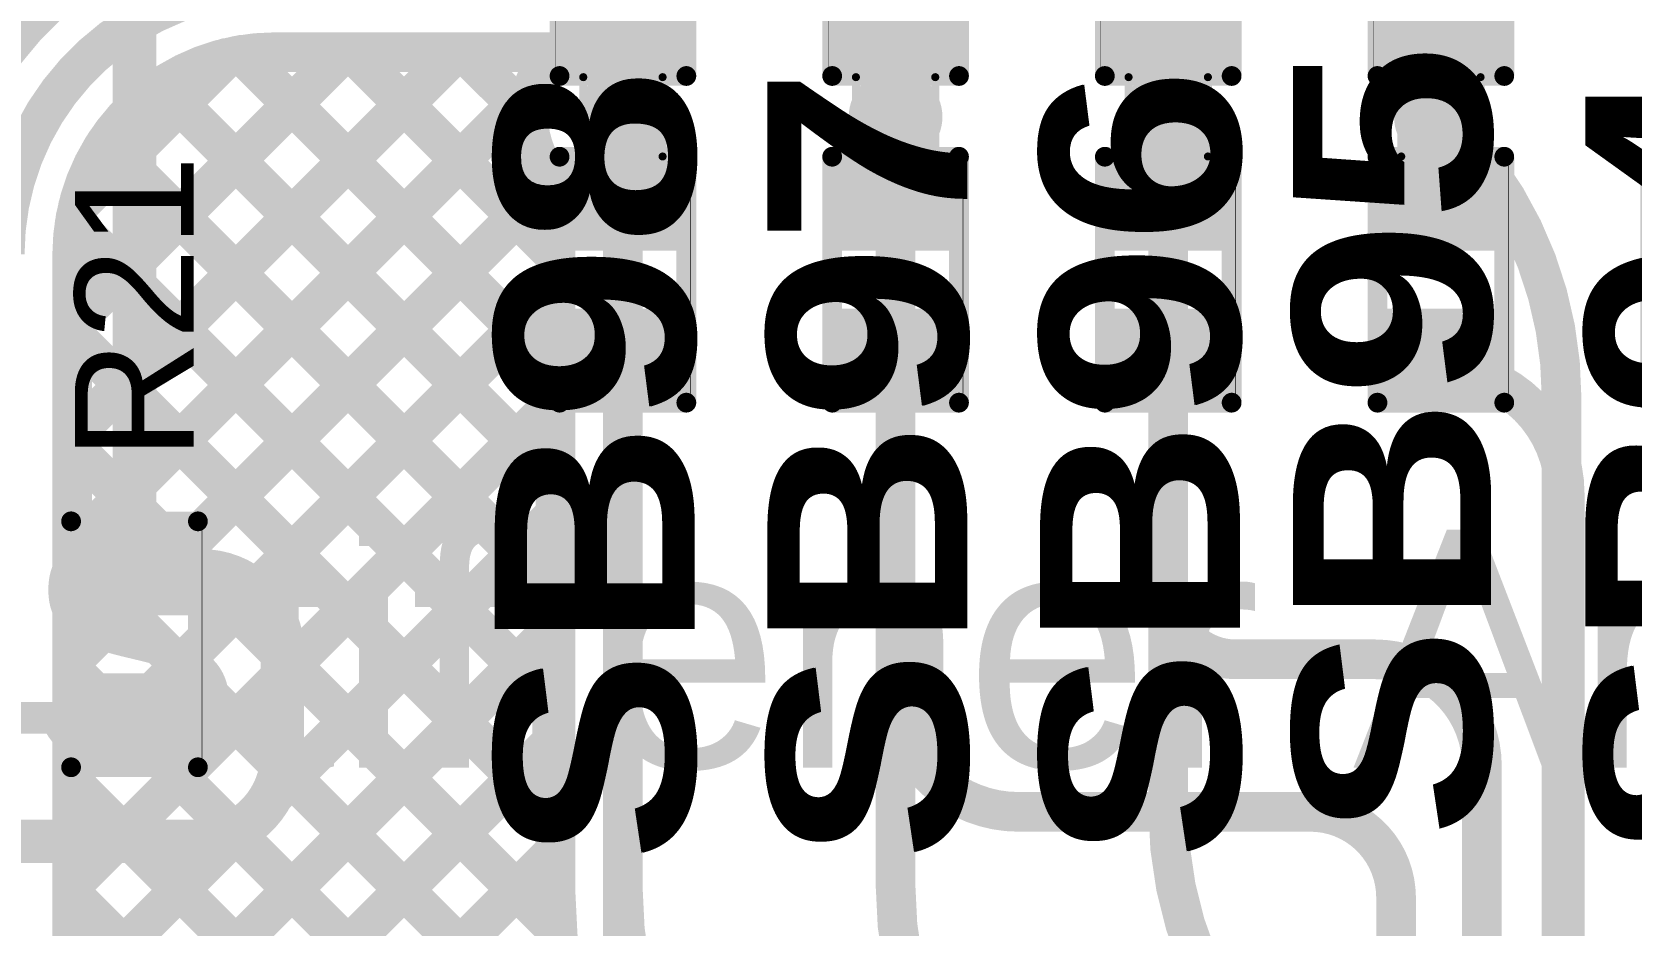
# Model space of a CAD drawing. Header units: inches. Extents: x 3 to 457, y -41 to 239.
# Drawn here: x 104.54 to 114.78, y 149.25 to 154.97 of the extents above; entities that cross this region are included whole.
import ezdxf

# ---------------------------------------------------------------- set-up
doc = ezdxf.new("R2010")
doc.units = ezdxf.units.IN
for name, color, linetype in [('Bottom Layer', 5, 'Continuous'), ('Drill Drawing', 1, 'Continuous'), ('Fabrication', 76, 'Continuous'), ('Top Layer', 1, 'Continuous'), ('Top Overlay', 2, 'Continuous'), ('Top Paste', 8, 'Continuous'), ('Top Solder', 216, 'Continuous'), ('Via Holes', 16, 'Continuous')]:
    doc.layers.add(name, color=color, linetype=linetype)
doc.styles.add('Arial', font='', dxfattribs={"height": 0.2})
doc.styles.add('Arial Black_Bold', font='', dxfattribs={"height": 0.2})
doc.styles.get('Arial').set_extended_font_data('Arial')
doc.styles.get('Arial Black_Bold').set_extended_font_data('Arial Black', bold=True)

# ---------------------------------------------------------------- blocks, each defined once
blk = doc.blocks.new('S______B______0402_143')
at = {"layer": 'Top Layer'}
for points in [[(-0.699, -0.318), (-0.699, 0.318), (-0.241, 0.318), (-0.241, -0.318)], [(0.241, -0.318), (0.241, 0.318), (0.699, 0.318), (0.699, -0.318)]]:
    blk.add_hatch(color=1, dxfattribs=at).paths.add_polyline_path(points)
at = {"layer": 'Top Paste'}
for points in [[(-0.699, -0.318), (-0.699, 0.318), (-0.241, 0.318), (-0.241, -0.318)], [(0.241, -0.318), (0.241, 0.318), (0.699, 0.318), (0.699, -0.318)]]:
    blk.add_hatch(color=8, dxfattribs=at).paths.add_polyline_path(points)
at = {"layer": 'Top Solder'}
for points in [[(-0.754, -0.373), (-0.754, 0.373), (-0.186, 0.373), (-0.186, -0.373)], [(0.186, -0.373), (0.186, 0.373), (0.754, 0.373), (0.754, -0.373)]]:
    blk.add_hatch(color=216, dxfattribs=at).paths.add_polyline_path(points)
at = {"layer": 'Top Overlay'}
for points, const_width in [([(-0.787, 0.406), (-0.787, -0.406)], 0.127), ([(-0.787, 0.406), (0.787, 0.406)], 0.127), ([(0.787, 0.406), (0.787, -0.406)], 0.127), ([(-0.787, -0.406), (0.787, -0.406)], 0.127), ([(-0.813, -0.432), (0.813, -0.432)], 0.00323)]:
    blk.add_lwpolyline(points, dxfattribs=dict(at, const_width=const_width))
for points, const_width in [([(-0.819, 0.406, 1), (-0.756, 0.406, 1)], 0.0635), ([(-0.819, 0.406, 1), (-0.756, 0.406, 1)], 0.0635), ([(0.756, 0.406, 1), (0.819, 0.406, 1)], 0.0635), ([(0.756, 0.406, 1), (0.819, 0.406, 1)], 0.0635), ([(-0.819, -0.406, 1), (-0.756, -0.406, 1)], 0.0635), ([(-0.819, -0.406, 1), (-0.756, -0.406, 1)], 0.0635), ([(0.756, -0.406, 1), (0.819, -0.406, 1)], 0.0635), ([(0.756, -0.406, 1), (0.819, -0.406, 1)], 0.0635), ([(-0.814, -0.432, 1), (-0.812, -0.432, 1)], 0.00161), ([(0.812, -0.432, 1), (0.814, -0.432, 1)], 0.00161)]:
    blk.add_lwpolyline(points, format="xyb", close=True, dxfattribs=dict(at, const_width=const_width))
blk = doc.blocks.new('S______B______0402_144')
at = {"layer": 'Top Layer'}
for points in [[(-0.699, -0.318), (-0.699, 0.318), (-0.241, 0.318), (-0.241, -0.318)], [(0.241, -0.318), (0.241, 0.318), (0.699, 0.318), (0.699, -0.318)]]:
    blk.add_hatch(color=1, dxfattribs=at).paths.add_polyline_path(points)
at = {"layer": 'Top Paste'}
for points in [[(-0.699, -0.318), (-0.699, 0.318), (-0.241, 0.318), (-0.241, -0.318)], [(0.241, -0.318), (0.241, 0.318), (0.699, 0.318), (0.699, -0.318)]]:
    blk.add_hatch(color=8, dxfattribs=at).paths.add_polyline_path(points)
at = {"layer": 'Top Solder'}
for points in [[(-0.754, -0.373), (-0.754, 0.373), (-0.186, 0.373), (-0.186, -0.373)], [(0.186, -0.373), (0.186, 0.373), (0.754, 0.373), (0.754, -0.373)]]:
    blk.add_hatch(color=216, dxfattribs=at).paths.add_polyline_path(points)
at = {"layer": 'Top Overlay'}
for points, const_width in [([(-0.787, 0.406), (-0.787, -0.406)], 0.127), ([(-0.787, 0.406), (0.787, 0.406)], 0.127), ([(0.787, 0.406), (0.787, -0.406)], 0.127), ([(-0.787, -0.406), (0.787, -0.406)], 0.127), ([(-0.813, -0.432), (0.813, -0.432)], 0.00323)]:
    blk.add_lwpolyline(points, dxfattribs=dict(at, const_width=const_width))
for points, const_width in [([(-0.819, 0.406, 1), (-0.756, 0.406, 1)], 0.0635), ([(-0.819, 0.406, 1), (-0.756, 0.406, 1)], 0.0635), ([(0.756, 0.406, 1), (0.819, 0.406, 1)], 0.0635), ([(0.756, 0.406, 1), (0.819, 0.406, 1)], 0.0635), ([(-0.819, -0.406, 1), (-0.756, -0.406, 1)], 0.0635), ([(-0.819, -0.406, 1), (-0.756, -0.406, 1)], 0.0635), ([(0.756, -0.406, 1), (0.819, -0.406, 1)], 0.0635), ([(0.756, -0.406, 1), (0.819, -0.406, 1)], 0.0635), ([(-0.814, -0.432, 1), (-0.812, -0.432, 1)], 0.00161), ([(0.812, -0.432, 1), (0.814, -0.432, 1)], 0.00161)]:
    blk.add_lwpolyline(points, format="xyb", close=True, dxfattribs=dict(at, const_width=const_width))
at = {"layer": 'Top Overlay', "style": 'Arial Black_Bold'}
blk.add_text('SB98', height=1.27, dxfattribs=at).set_placement((-3.728, -0.449))
blk = doc.blocks.new('S______B______0402_145')
at = {"layer": 'Top Layer'}
for points in [[(-0.699, -0.318), (-0.699, 0.318), (-0.241, 0.318), (-0.241, -0.318)], [(0.241, -0.318), (0.241, 0.318), (0.699, 0.318), (0.699, -0.318)]]:
    blk.add_hatch(color=1, dxfattribs=at).paths.add_polyline_path(points)
at = {"layer": 'Top Paste'}
for points in [[(-0.699, -0.318), (-0.699, 0.318), (-0.241, 0.318), (-0.241, -0.318)], [(0.241, -0.318), (0.241, 0.318), (0.699, 0.318), (0.699, -0.318)]]:
    blk.add_hatch(color=8, dxfattribs=at).paths.add_polyline_path(points)
at = {"layer": 'Top Solder'}
for points in [[(-0.754, -0.373), (-0.754, 0.373), (-0.186, 0.373), (-0.186, -0.373)], [(0.186, -0.373), (0.186, 0.373), (0.754, 0.373), (0.754, -0.373)]]:
    blk.add_hatch(color=216, dxfattribs=at).paths.add_polyline_path(points)
at = {"layer": 'Top Overlay'}
for points, const_width in [([(-0.787, 0.406), (-0.787, -0.406)], 0.127), ([(-0.787, 0.406), (0.787, 0.406)], 0.127), ([(0.787, 0.406), (0.787, -0.406)], 0.127), ([(-0.787, -0.406), (0.787, -0.406)], 0.127), ([(-0.813, -0.432), (0.813, -0.432)], 0.00323)]:
    blk.add_lwpolyline(points, dxfattribs=dict(at, const_width=const_width))
for points, const_width in [([(-0.819, 0.406, 1), (-0.756, 0.406, 1)], 0.0635), ([(-0.819, 0.406, 1), (-0.756, 0.406, 1)], 0.0635), ([(0.756, 0.406, 1), (0.819, 0.406, 1)], 0.0635), ([(0.756, 0.406, 1), (0.819, 0.406, 1)], 0.0635), ([(-0.819, -0.406, 1), (-0.756, -0.406, 1)], 0.0635), ([(-0.819, -0.406, 1), (-0.756, -0.406, 1)], 0.0635), ([(0.756, -0.406, 1), (0.819, -0.406, 1)], 0.0635), ([(0.756, -0.406, 1), (0.819, -0.406, 1)], 0.0635), ([(-0.814, -0.432, 1), (-0.812, -0.432, 1)], 0.00161), ([(0.812, -0.432, 1), (0.814, -0.432, 1)], 0.00161)]:
    blk.add_lwpolyline(points, format="xyb", close=True, dxfattribs=dict(at, const_width=const_width))
at = {"layer": 'Top Overlay', "style": 'Arial Black_Bold'}
blk.add_text('SB97', height=1.27, dxfattribs=at).set_placement((-3.723, -0.449))
blk = doc.blocks.new('S______B______0402_146')
at = {"layer": 'Top Layer'}
for points in [[(-0.699, -0.318), (-0.699, 0.318), (-0.241, 0.318), (-0.241, -0.318)], [(0.241, -0.318), (0.241, 0.318), (0.699, 0.318), (0.699, -0.318)]]:
    blk.add_hatch(color=1, dxfattribs=at).paths.add_polyline_path(points)
at = {"layer": 'Top Paste'}
for points in [[(-0.699, -0.318), (-0.699, 0.318), (-0.241, 0.318), (-0.241, -0.318)], [(0.241, -0.318), (0.241, 0.318), (0.699, 0.318), (0.699, -0.318)]]:
    blk.add_hatch(color=8, dxfattribs=at).paths.add_polyline_path(points)
at = {"layer": 'Top Solder'}
for points in [[(-0.754, -0.373), (-0.754, 0.373), (-0.186, 0.373), (-0.186, -0.373)], [(0.186, -0.373), (0.186, 0.373), (0.754, 0.373), (0.754, -0.373)]]:
    blk.add_hatch(color=216, dxfattribs=at).paths.add_polyline_path(points)
at = {"layer": 'Top Overlay'}
for points, const_width in [([(-0.787, 0.406), (-0.787, -0.406)], 0.127), ([(-0.787, 0.406), (0.787, 0.406)], 0.127), ([(0.787, 0.406), (0.787, -0.406)], 0.127), ([(-0.787, -0.406), (0.787, -0.406)], 0.127), ([(-0.813, -0.432), (0.813, -0.432)], 0.00323)]:
    blk.add_lwpolyline(points, dxfattribs=dict(at, const_width=const_width))
for points, const_width in [([(-0.819, 0.406, 1), (-0.756, 0.406, 1)], 0.0635), ([(-0.819, 0.406, 1), (-0.756, 0.406, 1)], 0.0635), ([(0.756, 0.406, 1), (0.819, 0.406, 1)], 0.0635), ([(0.756, 0.406, 1), (0.819, 0.406, 1)], 0.0635), ([(-0.819, -0.406, 1), (-0.756, -0.406, 1)], 0.0635), ([(-0.819, -0.406, 1), (-0.756, -0.406, 1)], 0.0635), ([(0.756, -0.406, 1), (0.819, -0.406, 1)], 0.0635), ([(0.756, -0.406, 1), (0.819, -0.406, 1)], 0.0635), ([(-0.814, -0.432, 1), (-0.812, -0.432, 1)], 0.00161), ([(0.812, -0.432, 1), (0.814, -0.432, 1)], 0.00161)]:
    blk.add_lwpolyline(points, format="xyb", close=True, dxfattribs=dict(at, const_width=const_width))
at = {"layer": 'Top Overlay', "style": 'Arial Black_Bold'}
blk.add_text('SB96', height=1.27, dxfattribs=at).set_placement((-3.719, -0.449))
blk = doc.blocks.new('S______B______0402_154')
at = {"layer": 'Top Layer'}
for points in [[(-0.699, -0.318), (-0.699, 0.318), (-0.241, 0.318), (-0.241, -0.318)], [(0.241, -0.318), (0.241, 0.318), (0.699, 0.318), (0.699, -0.318)]]:
    blk.add_hatch(color=1, dxfattribs=at).paths.add_polyline_path(points)
at = {"layer": 'Top Paste'}
for points in [[(-0.699, -0.318), (-0.699, 0.318), (-0.241, 0.318), (-0.241, -0.318)], [(0.241, -0.318), (0.241, 0.318), (0.699, 0.318), (0.699, -0.318)]]:
    blk.add_hatch(color=8, dxfattribs=at).paths.add_polyline_path(points)
at = {"layer": 'Top Solder'}
for points in [[(-0.754, -0.373), (-0.754, 0.373), (-0.186, 0.373), (-0.186, -0.373)], [(0.186, -0.373), (0.186, 0.373), (0.754, 0.373), (0.754, -0.373)]]:
    blk.add_hatch(color=216, dxfattribs=at).paths.add_polyline_path(points)
at = {"layer": 'Top Overlay'}
for points, const_width in [([(-0.787, 0.406), (-0.787, -0.406)], 0.127), ([(-0.787, 0.406), (0.787, 0.406)], 0.127), ([(0.787, 0.406), (0.787, -0.406)], 0.127), ([(-0.787, -0.406), (0.787, -0.406)], 0.127), ([(-0.813, -0.432), (0.813, -0.432)], 0.00323)]:
    blk.add_lwpolyline(points, dxfattribs=dict(at, const_width=const_width))
for points, const_width in [([(-0.819, 0.406, 1), (-0.756, 0.406, 1)], 0.0635), ([(-0.819, 0.406, 1), (-0.756, 0.406, 1)], 0.0635), ([(0.756, 0.406, 1), (0.819, 0.406, 1)], 0.0635), ([(0.756, 0.406, 1), (0.819, 0.406, 1)], 0.0635), ([(-0.819, -0.406, 1), (-0.756, -0.406, 1)], 0.0635), ([(-0.819, -0.406, 1), (-0.756, -0.406, 1)], 0.0635), ([(0.756, -0.406, 1), (0.819, -0.406, 1)], 0.0635), ([(0.756, -0.406, 1), (0.819, -0.406, 1)], 0.0635), ([(-0.814, -0.432, 1), (-0.812, -0.432, 1)], 0.00161), ([(0.812, -0.432, 1), (0.814, -0.432, 1)], 0.00161)]:
    blk.add_lwpolyline(points, format="xyb", close=True, dxfattribs=dict(at, const_width=const_width))
at = {"layer": 'Top Overlay', "style": 'Arial Black_Bold'}
blk.add_text('SB94', height=1.27, dxfattribs=at).set_placement((-3.71, -0.449))
blk = doc.blocks.new('R___0402_215')
at = {"layer": 'Top Layer'}
for points in [[(-0.699, -0.318), (-0.699, 0.318), (-0.241, 0.318), (-0.241, -0.318)], [(0.241, -0.318), (0.241, 0.318), (0.699, 0.318), (0.699, -0.318)]]:
    blk.add_hatch(color=1, dxfattribs=at).paths.add_polyline_path(points)
at = {"layer": 'Top Paste'}
for points in [[(-0.699, -0.318), (-0.699, 0.318), (-0.241, 0.318), (-0.241, -0.318)], [(0.241, -0.318), (0.241, 0.318), (0.699, 0.318), (0.699, -0.318)]]:
    blk.add_hatch(color=8, dxfattribs=at).paths.add_polyline_path(points)
at = {"layer": 'Top Solder'}
for points in [[(-0.754, -0.373), (-0.754, 0.373), (-0.186, 0.373), (-0.186, -0.373)], [(0.186, -0.373), (0.186, 0.373), (0.754, 0.373), (0.754, -0.373)]]:
    blk.add_hatch(color=216, dxfattribs=at).paths.add_polyline_path(points)
at = {"layer": 'Top Overlay'}
for points, const_width in [([(-0.787, 0.406), (-0.787, -0.406)], 0.127), ([(-0.787, 0.406), (0.787, 0.406)], 0.127), ([(0.787, 0.406), (0.787, -0.406)], 0.127), ([(-0.787, -0.406), (0.787, -0.406)], 0.127), ([(-0.813, -0.432), (0.813, -0.432)], 0.00323)]:
    blk.add_lwpolyline(points, dxfattribs=dict(at, const_width=const_width))
for points, const_width in [([(-0.819, 0.406, 1), (-0.756, 0.406, 1)], 0.0635), ([(-0.819, 0.406, 1), (-0.756, 0.406, 1)], 0.0635), ([(0.756, 0.406, 1), (0.819, 0.406, 1)], 0.0635), ([(0.756, 0.406, 1), (0.819, 0.406, 1)], 0.0635), ([(-0.819, -0.406, 1), (-0.756, -0.406, 1)], 0.0635), ([(-0.819, -0.406, 1), (-0.756, -0.406, 1)], 0.0635), ([(0.756, -0.406, 1), (0.819, -0.406, 1)], 0.0635), ([(0.756, -0.406, 1), (0.819, -0.406, 1)], 0.0635), ([(-0.814, -0.432, 1), (-0.812, -0.432, 1)], 0.00161), ([(0.812, -0.432, 1), (0.814, -0.432, 1)], 0.00161)]:
    blk.add_lwpolyline(points, format="xyb", close=True, dxfattribs=dict(at, const_width=const_width))
blk = doc.blocks.new('R___0402_218')
at = {"layer": 'Top Layer'}
for points in [[(-0.699, -0.318), (-0.699, 0.317), (-0.241, 0.317), (-0.241, -0.318)], [(0.241, -0.318), (0.241, 0.317), (0.699, 0.317), (0.699, -0.318)]]:
    blk.add_hatch(color=1, dxfattribs=at).paths.add_polyline_path(points)
at = {"layer": 'Top Paste'}
for points in [[(-0.699, -0.318), (-0.699, 0.317), (-0.241, 0.317), (-0.241, -0.318)], [(0.241, -0.318), (0.241, 0.317), (0.699, 0.317), (0.699, -0.318)]]:
    blk.add_hatch(color=8, dxfattribs=at).paths.add_polyline_path(points)
at = {"layer": 'Top Solder'}
for points in [[(-0.754, -0.373), (-0.754, 0.373), (-0.186, 0.373), (-0.186, -0.373)], [(0.186, -0.373), (0.186, 0.373), (0.754, 0.373), (0.754, -0.373)]]:
    blk.add_hatch(color=216, dxfattribs=at).paths.add_polyline_path(points)
at = {"layer": 'Top Overlay'}
for points, const_width in [([(0.787, 0.406), (-0.787, 0.406)], 0.127), ([(-0.787, -0.406), (-0.787, 0.406)], 0.127), ([(0.787, -0.406), (0.787, 0.406)], 0.127), ([(0.787, -0.406), (-0.787, -0.406)], 0.127), ([(0.813, -0.432), (-0.813, -0.432)], 0.00323)]:
    blk.add_lwpolyline(points, dxfattribs=dict(at, const_width=const_width))
for points, const_width in [([(-0.819, 0.406, 1), (-0.756, 0.406, 1)], 0.0635), ([(-0.819, 0.406, 1), (-0.756, 0.406, 1)], 0.0635), ([(0.756, 0.406, 1), (0.819, 0.406, 1)], 0.0635), ([(0.756, 0.406, 1), (0.819, 0.406, 1)], 0.0635), ([(-0.819, -0.406, 1), (-0.756, -0.406, 1)], 0.0635), ([(-0.819, -0.406, 1), (-0.756, -0.406, 1)], 0.0635), ([(0.756, -0.406, 1), (0.819, -0.406, 1)], 0.0635), ([(0.756, -0.406, 1), (0.819, -0.406, 1)], 0.0635), ([(-0.814, -0.432, 1), (-0.812, -0.432, 1)], 0.00161), ([(0.812, -0.432, 1), (0.814, -0.432, 1)], 0.00161)]:
    blk.add_lwpolyline(points, format="xyb", close=True, dxfattribs=dict(at, const_width=const_width))
blk = doc.blocks.new('R___0402_220')
at = {"layer": 'Top Layer'}
for points in [[(-0.699, -0.318), (-0.699, 0.317), (-0.241, 0.317), (-0.241, -0.318)], [(0.241, -0.318), (0.241, 0.317), (0.699, 0.317), (0.699, -0.318)]]:
    blk.add_hatch(color=1, dxfattribs=at).paths.add_polyline_path(points)
at = {"layer": 'Top Paste'}
for points in [[(-0.699, -0.318), (-0.699, 0.317), (-0.241, 0.317), (-0.241, -0.318)], [(0.241, -0.318), (0.241, 0.317), (0.699, 0.317), (0.699, -0.318)]]:
    blk.add_hatch(color=8, dxfattribs=at).paths.add_polyline_path(points)
at = {"layer": 'Top Solder'}
for points in [[(-0.754, -0.373), (-0.754, 0.373), (-0.186, 0.373), (-0.186, -0.373)], [(0.186, -0.373), (0.186, 0.373), (0.754, 0.373), (0.754, -0.373)]]:
    blk.add_hatch(color=216, dxfattribs=at).paths.add_polyline_path(points)
at = {"layer": 'Top Overlay'}
for points, const_width in [([(0.787, 0.406), (-0.787, 0.406)], 0.127), ([(-0.787, -0.406), (-0.787, 0.406)], 0.127), ([(0.787, -0.406), (0.787, 0.406)], 0.127), ([(0.787, -0.406), (-0.787, -0.406)], 0.127), ([(0.813, -0.432), (-0.813, -0.432)], 0.00323)]:
    blk.add_lwpolyline(points, dxfattribs=dict(at, const_width=const_width))
for points, const_width in [([(-0.819, 0.406, 1), (-0.756, 0.406, 1)], 0.0635), ([(-0.819, 0.406, 1), (-0.756, 0.406, 1)], 0.0635), ([(0.756, 0.406, 1), (0.819, 0.406, 1)], 0.0635), ([(0.756, 0.406, 1), (0.819, 0.406, 1)], 0.0635), ([(-0.819, -0.406, 1), (-0.756, -0.406, 1)], 0.0635), ([(-0.819, -0.406, 1), (-0.756, -0.406, 1)], 0.0635), ([(0.756, -0.406, 1), (0.819, -0.406, 1)], 0.0635), ([(0.756, -0.406, 1), (0.819, -0.406, 1)], 0.0635), ([(-0.814, -0.432, 1), (-0.812, -0.432, 1)], 0.00161), ([(0.812, -0.432, 1), (0.814, -0.432, 1)], 0.00161)]:
    blk.add_lwpolyline(points, format="xyb", close=True, dxfattribs=dict(at, const_width=const_width))
blk = doc.blocks.new('R___0402_221')
at = {"layer": 'Top Layer'}
for points in [[(-0.699, -0.318), (-0.699, 0.317), (-0.241, 0.317), (-0.241, -0.318)], [(0.241, -0.318), (0.241, 0.317), (0.699, 0.317), (0.699, -0.318)]]:
    blk.add_hatch(color=1, dxfattribs=at).paths.add_polyline_path(points)
at = {"layer": 'Top Paste'}
for points in [[(-0.699, -0.318), (-0.699, 0.317), (-0.241, 0.317), (-0.241, -0.318)], [(0.241, -0.318), (0.241, 0.317), (0.699, 0.317), (0.699, -0.318)]]:
    blk.add_hatch(color=8, dxfattribs=at).paths.add_polyline_path(points)
at = {"layer": 'Top Solder'}
for points in [[(-0.754, -0.373), (-0.754, 0.373), (-0.186, 0.373), (-0.186, -0.373)], [(0.186, -0.373), (0.186, 0.373), (0.754, 0.373), (0.754, -0.373)]]:
    blk.add_hatch(color=216, dxfattribs=at).paths.add_polyline_path(points)
at = {"layer": 'Top Overlay'}
for points, const_width in [([(0.787, 0.406), (-0.787, 0.406)], 0.127), ([(-0.787, -0.406), (-0.787, 0.406)], 0.127), ([(0.787, -0.406), (0.787, 0.406)], 0.127), ([(0.787, -0.406), (-0.787, -0.406)], 0.127), ([(0.813, -0.432), (-0.813, -0.432)], 0.00323)]:
    blk.add_lwpolyline(points, dxfattribs=dict(at, const_width=const_width))
for points, const_width in [([(-0.819, 0.406, 1), (-0.756, 0.406, 1)], 0.0635), ([(-0.819, 0.406, 1), (-0.756, 0.406, 1)], 0.0635), ([(0.756, 0.406, 1), (0.819, 0.406, 1)], 0.0635), ([(0.756, 0.406, 1), (0.819, 0.406, 1)], 0.0635), ([(-0.819, -0.406, 1), (-0.756, -0.406, 1)], 0.0635), ([(-0.819, -0.406, 1), (-0.756, -0.406, 1)], 0.0635), ([(0.756, -0.406, 1), (0.819, -0.406, 1)], 0.0635), ([(0.756, -0.406, 1), (0.819, -0.406, 1)], 0.0635), ([(-0.814, -0.432, 1), (-0.812, -0.432, 1)], 0.00161), ([(0.812, -0.432, 1), (0.814, -0.432, 1)], 0.00161)]:
    blk.add_lwpolyline(points, format="xyb", close=True, dxfattribs=dict(at, const_width=const_width))
blk = doc.blocks.new('R___0402_222')
at = {"layer": 'Top Layer'}
for points in [[(-0.699, -0.318), (-0.699, 0.317), (-0.241, 0.317), (-0.241, -0.318)], [(0.241, -0.318), (0.241, 0.317), (0.699, 0.317), (0.699, -0.318)]]:
    blk.add_hatch(color=1, dxfattribs=at).paths.add_polyline_path(points)
at = {"layer": 'Top Paste'}
for points in [[(-0.699, -0.318), (-0.699, 0.317), (-0.241, 0.317), (-0.241, -0.318)], [(0.241, -0.318), (0.241, 0.317), (0.699, 0.317), (0.699, -0.318)]]:
    blk.add_hatch(color=8, dxfattribs=at).paths.add_polyline_path(points)
at = {"layer": 'Top Solder'}
for points in [[(-0.754, -0.373), (-0.754, 0.373), (-0.186, 0.373), (-0.186, -0.373)], [(0.186, -0.373), (0.186, 0.373), (0.754, 0.373), (0.754, -0.373)]]:
    blk.add_hatch(color=216, dxfattribs=at).paths.add_polyline_path(points)
at = {"layer": 'Top Overlay'}
for points, const_width in [([(0.787, 0.406), (-0.787, 0.406)], 0.127), ([(-0.787, -0.406), (-0.787, 0.406)], 0.127), ([(0.787, -0.406), (0.787, 0.406)], 0.127), ([(0.787, -0.406), (-0.787, -0.406)], 0.127), ([(0.813, -0.432), (-0.813, -0.432)], 0.00323)]:
    blk.add_lwpolyline(points, dxfattribs=dict(at, const_width=const_width))
for points, const_width in [([(-0.819, 0.406, 1), (-0.756, 0.406, 1)], 0.0635), ([(-0.819, 0.406, 1), (-0.756, 0.406, 1)], 0.0635), ([(0.756, 0.406, 1), (0.819, 0.406, 1)], 0.0635), ([(0.756, 0.406, 1), (0.819, 0.406, 1)], 0.0635), ([(-0.819, -0.406, 1), (-0.756, -0.406, 1)], 0.0635), ([(-0.819, -0.406, 1), (-0.756, -0.406, 1)], 0.0635), ([(0.756, -0.406, 1), (0.819, -0.406, 1)], 0.0635), ([(0.756, -0.406, 1), (0.819, -0.406, 1)], 0.0635), ([(-0.814, -0.432, 1), (-0.812, -0.432, 1)], 0.00161), ([(0.812, -0.432, 1), (0.814, -0.432, 1)], 0.00161)]:
    blk.add_lwpolyline(points, format="xyb", close=True, dxfattribs=dict(at, const_width=const_width))

msp = doc.modelspace()

# ---------------------------------------------------------------- hatches: boundary and pattern name
at = {"layer": 'Bottom Layer'}
h = msp.add_hatch(color=5, dxfattribs=at)
edge = h.paths.add_edge_path()
edge.add_arc((108.327, 154.424), 0.3, 0, 360)
h = msp.add_hatch(color=5, dxfattribs=at)
edge = h.paths.add_edge_path()
edge.add_arc((110.073, 154.424), 0.3, 0, 360)
h = msp.add_hatch(color=5, dxfattribs=at)
edge = h.paths.add_edge_path()
edge.add_arc((111.819, 154.424), 0.3, 0, 360)
h = msp.add_hatch(color=5, dxfattribs=at)
edge = h.paths.add_edge_path()
edge.add_arc((113.565, 154.424), 0.3, 0, 360)
at = {"layer": 'Top Layer'}
h = msp.add_hatch(color=1, dxfattribs=at)
edge = h.paths.add_edge_path()
edge.add_arc((108.327, 154.424), 0.3, 0, 360)
h = msp.add_hatch(color=1, dxfattribs=at)
edge = h.paths.add_edge_path()
edge.add_arc((110.073, 154.424), 0.3, 0, 360)
h = msp.add_hatch(color=1, dxfattribs=at)
edge = h.paths.add_edge_path()
edge.add_arc((111.819, 154.424), 0.3, 0, 360)
h = msp.add_hatch(color=1, dxfattribs=at)
edge = h.paths.add_edge_path()
edge.add_arc((113.565, 154.424), 0.3, 0, 360)
at = {"layer": 'Via Holes'}
h = msp.add_hatch(color=7, dxfattribs=at)
edge = h.paths.add_edge_path()
edge.add_arc((108.327, 154.424), 0.15, 0, 360)
h = msp.add_hatch(color=7, dxfattribs=at)
edge = h.paths.add_edge_path()
edge.add_arc((110.073, 154.424), 0.15, 0, 360)
h = msp.add_hatch(color=7, dxfattribs=at)
edge = h.paths.add_edge_path()
edge.add_arc((111.819, 154.424), 0.15, 0, 360)
h = msp.add_hatch(color=7, dxfattribs=at)
edge = h.paths.add_edge_path()
edge.add_arc((113.565, 154.424), 0.15, 0, 360)

# ---------------------------------------------------------------- linework, layer by layer
at = {"layer": 'Bottom Layer', "const_width": 0.254}
for points in [[(103.936, 153.543, -0.414214), (106.096, 155.702)], [(104.368, 153.543, -0.414214), (106.096, 155.27)], [(104.8, 153.543, -0.414214), (106.096, 154.838)], [(107.895, 154, -0.402781), (107.887, 154.838)], [(113.564, 154.423, -0.206001), (114.338, 152.625)], [(112.563, 148.193, -0.198912), (111.819, 149.99)], [(110.817, 147.7, -0.198912), (110.073, 149.496)], [(108.766, 147.367, -0.198912), (107.895, 149.468)], [(109.071, 147.672, -0.198912), (108.327, 149.468)]]:
    msp.add_lwpolyline(points, format="xyb", dxfattribs=at)
for points in [[(104.8, 152.377), (107.261, 154.838)], [(104.8, 153.096), (106.543, 154.838)], [(105.888, 154.822), (107.895, 152.815)], [(106.096, 154.838), (107.887, 154.838)], [(106.59, 154.838), (107.895, 153.533)], [(107.308, 154.838), (107.722, 154.425)], [(104.837, 153.851), (105.787, 154.801)], [(104.8, 151.659), (107.752, 154.611)], [(105.373, 154.618), (107.895, 152.096)], [(108.327, 149.468), (108.327, 154.424)], [(110.073, 149.496), (110.073, 154.424)], [(111.819, 149.99), (111.819, 154.424)], [(105.015, 154.258), (107.895, 151.378)], [(104.8, 150.94), (107.878, 154.018)], [(107.895, 149.468), (107.895, 154)], [(104.815, 153.74), (107.895, 150.659)], [(104.8, 144.67), (104.8, 153.543)], [(104.8, 150.222), (107.895, 153.317)], [(104.8, 153.036), (107.895, 149.941)], [(104.8, 149.504), (107.895, 152.599)], [(114.338, 135.989), (114.338, 152.625)], [(104.8, 152.318), (107.906, 149.212)], [(104.8, 148.785), (107.895, 151.88)], [(104.8, 151.599), (108.162, 148.237)], [(104.8, 148.067), (107.895, 151.162)], [(104.8, 150.881), (110.199, 145.482)], [(104.8, 147.348), (107.895, 150.443)], [(104.8, 150.163), (109.725, 145.238)], [(104.8, 146.63), (107.895, 149.725)], [(104.8, 146.63), (107.895, 149.725)], [(104.8, 149.444), (109.715, 144.529)]]:
    msp.add_lwpolyline(points, dxfattribs=at)
at = {"layer": 'Bottom Layer', "const_width": 0.127}
for points in [[(105.825, 154.822, 1), (105.952, 154.822, 1)], [(106.032, 154.838, 1), (106.159, 154.838, 1)], [(106.032, 154.838, 1), (106.159, 154.838, 1)], [(106.479, 154.838, 1), (106.606, 154.838, 1)], [(106.526, 154.838, 1), (106.653, 154.838, 1)], [(107.198, 154.838, 1), (107.325, 154.838, 1)], [(107.245, 154.838, 1), (107.372, 154.838, 1)], [(107.823, 154.838, 1), (107.95, 154.838, 1)], [(107.823, 154.838, 1), (107.95, 154.838, 1)], [(105.723, 154.801, 1), (105.85, 154.801, 1)], [(105.31, 154.618, 1), (105.437, 154.618, 1)], [(107.688, 154.611, 1), (107.815, 154.611, 1)], [(107.659, 154.425, 1), (107.786, 154.425, 1)], [(108.263, 154.424, 1), (108.39, 154.424, 1)], [(110.009, 154.424, 1), (110.136, 154.424, 1)], [(111.755, 154.424, 1), (111.882, 154.424, 1)], [(113.501, 154.423, 1), (113.628, 154.423, 1)], [(104.952, 154.258, 1), (105.079, 154.258, 1)], [(107.814, 154.018, 1), (107.941, 154.018, 1)], [(107.832, 154, 1), (107.959, 154, 1)], [(107.832, 154, 1), (107.959, 154, 1)], [(104.774, 153.851, 1), (104.901, 153.851, 1)], [(104.752, 153.74, 1), (104.879, 153.74, 1)], [(104.736, 153.543, 1), (104.863, 153.543, 1)], [(104.736, 153.543, 1), (104.863, 153.543, 1)], [(107.832, 153.533, 1), (107.959, 153.533, 1)], [(107.832, 153.317, 1), (107.959, 153.317, 1)], [(104.736, 153.096, 1), (104.863, 153.096, 1)], [(104.736, 153.036, 1), (104.863, 153.036, 1)], [(107.832, 152.815, 1), (107.959, 152.815, 1)], [(107.832, 152.599, 1), (107.959, 152.599, 1)], [(114.274, 152.625, 1), (114.401, 152.625, 1)], [(114.274, 152.625, 1), (114.401, 152.625, 1)], [(104.736, 152.377, 1), (104.863, 152.377, 1)], [(104.736, 152.318, 1), (104.863, 152.318, 1)], [(107.832, 152.096, 1), (107.959, 152.096, 1)], [(107.832, 151.88, 1), (107.959, 151.88, 1)], [(104.736, 151.659, 1), (104.863, 151.659, 1)], [(104.736, 151.599, 1), (104.863, 151.599, 1)], [(107.832, 151.378, 1), (107.959, 151.378, 1)], [(107.832, 151.162, 1), (107.959, 151.162, 1)], [(104.736, 150.94, 1), (104.863, 150.94, 1)], [(104.736, 150.881, 1), (104.863, 150.881, 1)], [(107.832, 150.659, 1), (107.959, 150.659, 1)], [(107.832, 150.443, 1), (107.959, 150.443, 1)], [(104.736, 150.222, 1), (104.863, 150.222, 1)], [(104.736, 150.163, 1), (104.863, 150.163, 1)], [(107.832, 149.941, 1), (107.959, 149.941, 1)], [(111.755, 149.99, 1), (111.882, 149.99, 1)], [(111.755, 149.99, 1), (111.882, 149.99, 1)], [(107.832, 149.725, 1), (107.959, 149.725, 1)], [(107.832, 149.725, 1), (107.959, 149.725, 1)], [(104.736, 149.504, 1), (104.863, 149.504, 1)], [(110.009, 149.496, 1), (110.136, 149.496, 1)], [(110.009, 149.496, 1), (110.136, 149.496, 1)], [(104.736, 149.444, 1), (104.863, 149.444, 1)], [(107.832, 149.468, 1), (107.959, 149.468, 1)], [(107.832, 149.468, 1), (107.959, 149.468, 1)], [(108.263, 149.468, 1), (108.39, 149.468, 1)], [(108.263, 149.468, 1), (108.39, 149.468, 1)], [(107.843, 149.212, 1), (107.97, 149.212, 1)]]:
    msp.add_lwpolyline(points, format="xyb", close=True, dxfattribs=at)
at = {"layer": 'Drill Drawing', "const_width": 0.0508}
for points in [[(108.073, 154.678), (108.581, 154.678)], [(108.073, 154.17), (108.073, 154.678)], [(108.581, 154.17), (108.581, 154.678)], [(109.819, 154.678), (110.327, 154.678)], [(109.819, 154.17), (109.819, 154.678)], [(110.327, 154.17), (110.327, 154.678)], [(111.565, 154.678), (112.073, 154.678)], [(111.565, 154.17), (111.565, 154.678)], [(112.073, 154.17), (112.073, 154.678)], [(113.311, 154.678), (113.819, 154.678)], [(113.311, 154.17), (113.311, 154.678)], [(113.819, 154.17), (113.819, 154.678)], [(108.073, 154.17), (108.581, 154.17)], [(109.819, 154.17), (110.327, 154.17)], [(111.565, 154.17), (112.073, 154.17)], [(113.311, 154.17), (113.819, 154.17)]]:
    msp.add_lwpolyline(points, dxfattribs=at)
at = {"layer": 'Drill Drawing', "const_width": 0.0254}
for points in [[(108.06, 154.678, 1), (108.086, 154.678, 1)], [(108.06, 154.678, 1), (108.086, 154.678, 1)], [(108.568, 154.678, 1), (108.594, 154.678, 1)], [(108.568, 154.678, 1), (108.594, 154.678, 1)], [(109.806, 154.678, 1), (109.832, 154.678, 1)], [(109.806, 154.678, 1), (109.832, 154.678, 1)], [(110.314, 154.678, 1), (110.34, 154.678, 1)], [(110.314, 154.678, 1), (110.34, 154.678, 1)], [(111.552, 154.678, 1), (111.578, 154.678, 1)], [(111.552, 154.678, 1), (111.578, 154.678, 1)], [(112.06, 154.678, 1), (112.086, 154.678, 1)], [(112.06, 154.678, 1), (112.086, 154.678, 1)], [(113.298, 154.678, 1), (113.324, 154.678, 1)], [(113.298, 154.678, 1), (113.324, 154.678, 1)], [(113.806, 154.678, 1), (113.832, 154.678, 1)], [(113.806, 154.678, 1), (113.832, 154.678, 1)], [(108.06, 154.17, 1), (108.086, 154.17, 1)], [(108.06, 154.17, 1), (108.086, 154.17, 1)], [(108.568, 154.17, 1), (108.594, 154.17, 1)], [(108.568, 154.17, 1), (108.594, 154.17, 1)], [(109.806, 154.17, 1), (109.832, 154.17, 1)], [(109.806, 154.17, 1), (109.832, 154.17, 1)], [(110.314, 154.17, 1), (110.34, 154.17, 1)], [(110.314, 154.17, 1), (110.34, 154.17, 1)], [(111.552, 154.17, 1), (111.578, 154.17, 1)], [(111.552, 154.17, 1), (111.578, 154.17, 1)], [(112.06, 154.17, 1), (112.086, 154.17, 1)], [(112.06, 154.17, 1), (112.086, 154.17, 1)], [(113.298, 154.17, 1), (113.324, 154.17, 1)], [(113.298, 154.17, 1), (113.324, 154.17, 1)], [(113.806, 154.17, 1), (113.832, 154.17, 1)], [(113.806, 154.17, 1), (113.832, 154.17, 1)]]:
    msp.add_lwpolyline(points, format="xyb", close=True, dxfattribs=at)
at = {"layer": 'Top Layer'}
for points, const_width in [([(105.199, 151.516), (105.199, 158.374)], 0.279), ([(108.327, 154.424), (108.327, 155.004)], 0.254), ([(110.073, 154.424), (110.073, 155.004)], 0.254), ([(111.819, 154.424), (111.819, 155.004)], 0.254), ([(113.565, 154.424), (113.565, 155.004)], 0.254), ([(108.327, 153.851), (108.327, 154.424)], 0.254), ([(110.073, 153.851), (110.073, 154.424)], 0.254), ([(111.819, 153.851), (111.819, 154.424)], 0.254), ([(113.565, 153.851), (113.565, 154.424)], 0.254), ([(108.327, 153.844), (108.327, 153.851)], 0.254), ([(110.073, 153.844), (110.073, 153.851)], 0.254), ([(111.819, 153.844), (111.819, 153.851)], 0.254), ([(113.565, 153.844), (113.565, 153.851)], 0.254), ([(108.327, 147.859), (108.327, 152.911)], 0.254), ([(110.073, 150.76), (110.073, 152.911)], 0.254), ([(111.819, 151.38), (111.819, 152.911)], 0.254), ([(113.565, 152.911), (113.755, 152.809)], 0.254), ([(113.755, 152.809), (113.94, 152.71)], 0.254), ([(114.358, 139.397), (114.358, 152.012)], 0.254), ([(105.199, 151.516), (105.63, 151.516)], 0.279), ([(106.146, 150.347), (106.146, 151)], 0.279), ([(112.249, 150.95), (113.143, 150.95)], 0.254), ([(103.765, 150.576), (105.199, 150.576)], 0.203), ([(113.828, 139.533), (113.828, 150.265)], 0.254), ([(110.86, 149.973), (112.729, 149.973)], 0.254), ([(102.602, 149.784), (105.582, 149.784)], 0.279), ([(113.278, 141.518), (113.278, 149.424)], 0.254)]:
    msp.add_lwpolyline(points, dxfattribs=dict(at, const_width=const_width))
for points, const_width in [([(108.263, 155.004, 1), (108.39, 155.004, 1)], 0.127), ([(110.009, 155.004, 1), (110.136, 155.004, 1)], 0.127), ([(111.755, 155.004, 1), (111.882, 155.004, 1)], 0.127), ([(113.501, 155.004, 1), (113.628, 155.004, 1)], 0.127), ([(108.263, 154.424, 1), (108.39, 154.424, 1)], 0.127), ([(108.263, 154.424, 1), (108.39, 154.424, 1)], 0.127), ([(110.009, 154.424, 1), (110.136, 154.424, 1)], 0.127), ([(110.009, 154.424, 1), (110.136, 154.424, 1)], 0.127), ([(111.755, 154.424, 1), (111.882, 154.424, 1)], 0.127), ([(111.755, 154.424, 1), (111.882, 154.424, 1)], 0.127), ([(113.501, 154.424, 1), (113.628, 154.424, 1)], 0.127), ([(113.501, 154.424, 1), (113.628, 154.424, 1)], 0.127), ([(108.263, 153.851, 1), (108.39, 153.851, 1)], 0.127), ([(108.263, 153.851, 1), (108.39, 153.851, 1)], 0.127), ([(108.263, 153.844, 1), (108.39, 153.844, 1)], 0.127), ([(110.009, 153.851, 1), (110.136, 153.851, 1)], 0.127), ([(110.009, 153.851, 1), (110.136, 153.851, 1)], 0.127), ([(110.009, 153.844, 1), (110.136, 153.844, 1)], 0.127), ([(111.755, 153.851, 1), (111.882, 153.851, 1)], 0.127), ([(111.755, 153.851, 1), (111.882, 153.851, 1)], 0.127), ([(111.755, 153.844, 1), (111.882, 153.844, 1)], 0.127), ([(113.501, 153.851, 1), (113.628, 153.851, 1)], 0.127), ([(113.501, 153.851, 1), (113.628, 153.851, 1)], 0.127), ([(113.501, 153.844, 1), (113.628, 153.844, 1)], 0.127), ([(108.263, 152.911, 1), (108.39, 152.911, 1)], 0.127), ([(110.009, 152.911, 1), (110.136, 152.911, 1)], 0.127), ([(111.755, 152.911, 1), (111.882, 152.911, 1)], 0.127), ([(113.501, 152.911, 1), (113.628, 152.911, 1)], 0.127), ([(113.692, 152.809, 1), (113.819, 152.809, 1)], 0.127), ([(113.692, 152.809, 1), (113.819, 152.809, 1)], 0.127), ([(113.876, 152.71, 1), (114.003, 152.71, 1)], 0.127), ([(113.876, 152.71, 1), (114.003, 152.71, 1)], 0.127), ([(114.294, 152.012, 1), (114.421, 152.012, 1)], 0.127), ([(114.294, 152.012, 1), (114.421, 152.012, 1)], 0.127), ([(105.129, 151.516, 1), (105.268, 151.516, 1)], 0.14), ([(105.129, 151.516, 1), (105.268, 151.516, 1)], 0.14), ([(105.56, 151.516, 1), (105.7, 151.516, 1)], 0.14), ([(105.56, 151.516, 1), (105.7, 151.516, 1)], 0.14), ([(111.755, 151.38, 1), (111.882, 151.38, 1)], 0.127), ([(111.755, 151.38, 1), (111.882, 151.38, 1)], 0.127), ([(106.076, 151, 1), (106.215, 151, 1)], 0.14), ([(106.076, 151, 1), (106.215, 151, 1)], 0.14), ([(112.186, 150.95, 1), (112.313, 150.95, 1)], 0.127), ([(112.186, 150.95, 1), (112.313, 150.95, 1)], 0.127), ([(113.08, 150.95, 1), (113.207, 150.95, 1)], 0.127), ([(113.08, 150.95, 1), (113.207, 150.95, 1)], 0.127), ([(110.009, 150.76, 1), (110.136, 150.76, 1)], 0.127), ([(110.009, 150.76, 1), (110.136, 150.76, 1)], 0.127), ([(105.148, 150.576, 1), (105.249, 150.576, 1)], 0.102), ([(106.076, 150.347, 1), (106.215, 150.347, 1)], 0.14), ([(106.076, 150.347, 1), (106.215, 150.347, 1)], 0.14), ([(113.764, 150.265, 1), (113.891, 150.265, 1)], 0.127), ([(113.764, 150.265, 1), (113.891, 150.265, 1)], 0.127), ([(110.796, 149.973, 1), (110.923, 149.973, 1)], 0.127), ([(110.796, 149.973, 1), (110.923, 149.973, 1)], 0.127), ([(112.665, 149.973, 1), (112.792, 149.973, 1)], 0.127), ([(112.665, 149.973, 1), (112.792, 149.973, 1)], 0.127), ([(105.512, 149.784, 1), (105.652, 149.784, 1)], 0.14), ([(105.512, 149.784, 1), (105.652, 149.784, 1)], 0.14), ([(113.215, 149.424, 1), (113.342, 149.424, 1)], 0.127), ([(113.215, 149.424, 1), (113.342, 149.424, 1)], 0.127)]:
    msp.add_lwpolyline(points, format="xyb", close=True, dxfattribs=dict(at, const_width=const_width))
for points, const_width in [([(113.94, 152.71, -0.276274), (114.358, 152.012)], 0.254), ([(105.63, 151.516, -0.414214), (106.146, 151)], 0.279), ([(112.249, 150.95, -0.414214), (111.819, 151.38)], 0.254), ([(113.143, 150.95, -0.414214), (113.828, 150.265)], 0.254), ([(110.86, 149.973, -0.414214), (110.073, 150.76)], 0.254), ([(106.146, 150.347, -0.414214), (105.582, 149.784)], 0.279), ([(112.729, 149.973, -0.414214), (113.278, 149.424)], 0.254)]:
    msp.add_lwpolyline(points, format="xyb", dxfattribs=dict(at, const_width=const_width))

# ---------------------------------------------------------------- block references
for name, p, rotation in [('R___0402_222', (108.327, 155.473), 270), ('R___0402_221', (110.073, 155.473), 270), ('R___0402_220', (111.819, 155.473), 270), ('R___0402_218', (113.565, 155.473), 270), ('S______B______0402_154', (115.311, 153.381), 90), ('S______B______0402_144', (108.327, 153.381), 90), ('S______B______0402_145', (110.073, 153.381), 90), ('S______B______0402_146', (111.819, 153.381), 90), ('S______B______0402_143', (113.565, 153.381), 90), ('R___0402_215', (105.199, 151.046), 90)]:
    msp.add_blockref(name, p, dxfattribs=dict(rotation=rotation))

# ---------------------------------------------------------------- texts
at = {"layer": 'Fabrication', "style": 'Arial'}
msp.add_text('Stiffener Area', height=1.524, dxfattribs=at).set_placement((104.482, 150.256))
at = {"layer": 'Top Overlay'}
for s, height, style, p in [('SB95', 1.27, 'Arial Black_Bold', (113.887, 149.807)), ('SB94', 1.27, 'Arial Black_Bold', (115.77, 149.671)), ('SB98', 1.27, 'Arial Black_Bold', (108.786, 149.653)), ('SB97', 1.27, 'Arial Black_Bold', (110.532, 149.658)), ('SB96', 1.27, 'Arial Black_Bold', (112.278, 149.662)), ('R21', 0.762, 'Arial', (105.579, 152.225))]:
    msp.add_text(s, height=height, rotation=90, dxfattribs=dict(at, style=style)).set_placement(p)

doc.saveas('drawing.dxf')
